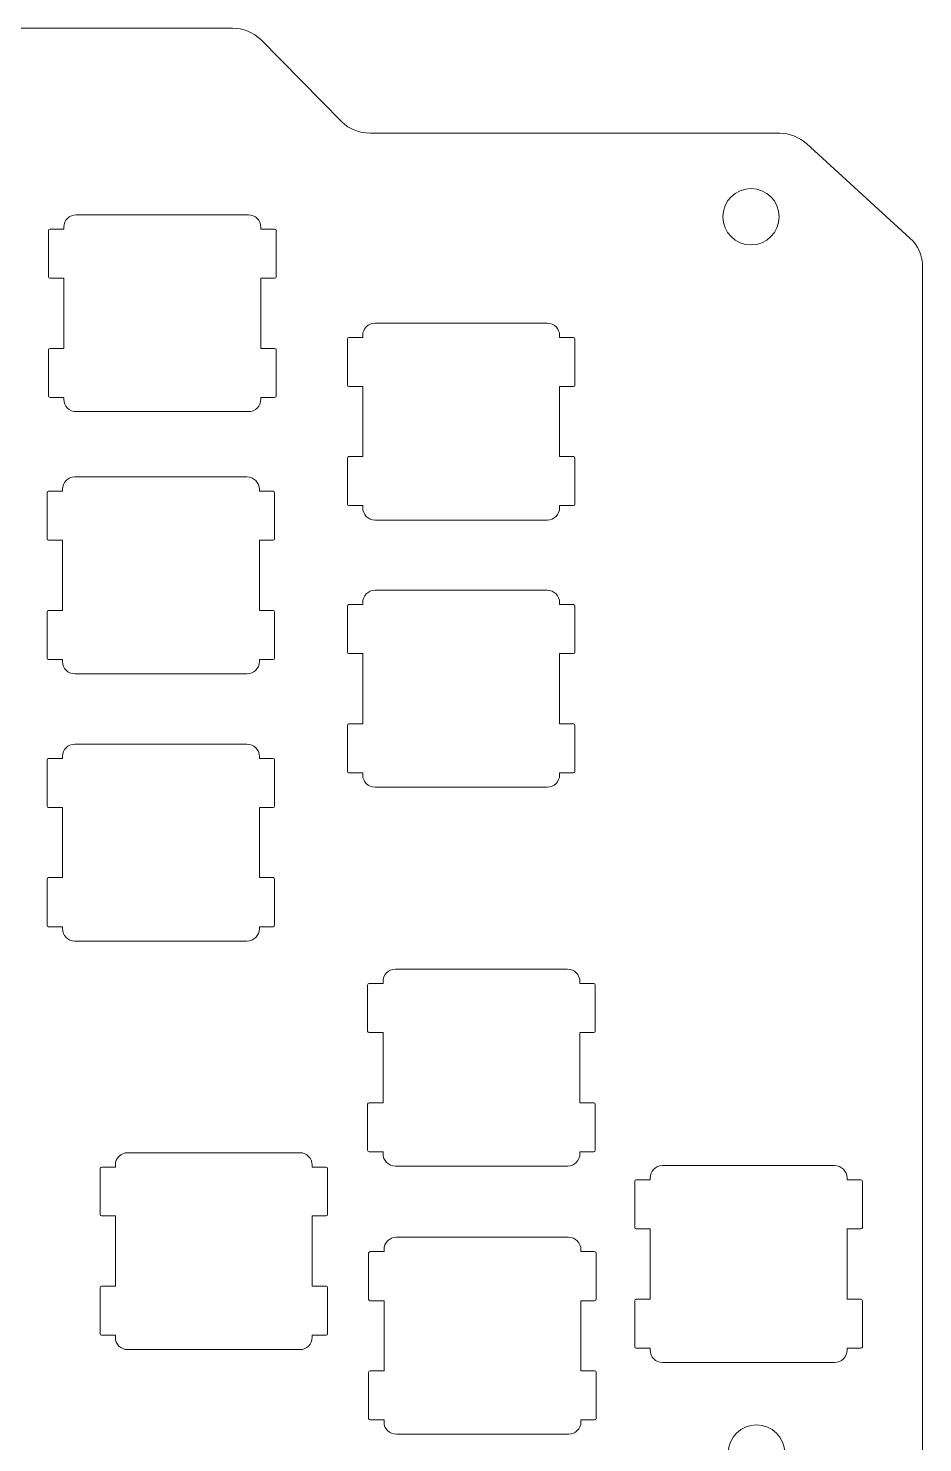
# Model space of a CAD drawing. Header units: millimetres. Extents: x -3 to 295, y 0 to 232.
# Drawn here: x 231.3 to 295.1, y 131.3 to 232.2 of the extents above; entities that cross this region are included whole.
import ezdxf

# ---------------------------------------------------------------- set-up
doc = ezdxf.new("R2010")
doc.units = ezdxf.units.MM
doc.header["$MEASUREMENT"] = 0
doc.layers.add('Layer 1', color=7, linetype='Continuous')

# ---------------------------------------------------------------- blocks, each defined once
blk = doc.blocks.new('block 13')
at = {"layer": 'Layer 1', "color": 22, "lineweight": 9, "true_color": 0xb73939}
blk.add_open_spline([(283.21, 132.61), (284.32, 132.61), (285.22, 131.71), (285.22, 130.6), (285.22, 129.49), (284.32, 128.59), (283.21, 128.59), (282.1, 128.59), (281.2, 129.49), (281.2, 130.6), (281.2, 131.71), (282.1, 132.61), (283.21, 132.61)], degree=3, knots=[0, 0, 0, 0, 1, 1, 1, 2, 2, 2, 3, 3, 3, 4, 4, 4, 4], dxfattribs=at)
blk = doc.blocks.new('block 15')
at = {"layer": 'Layer 1', "color": 22, "lineweight": 9, "true_color": 0xb73939}
blk.add_open_spline([(282.82, 220.77), (283.93, 220.77), (284.83, 219.87), (284.83, 218.76), (284.83, 217.65), (283.93, 216.75), (282.82, 216.75), (281.71, 216.75), (280.81, 217.65), (280.81, 218.76), (280.81, 219.87), (281.71, 220.77), (282.82, 220.77)], degree=3, knots=[0, 0, 0, 0, 1, 1, 1, 2, 2, 2, 3, 3, 3, 4, 4, 4, 4], dxfattribs=at)
blk = doc.blocks.new('block 10')
at = {"layer": 'Layer 1'}
for name in ['block 15', 'block 13']:
    blk.add_blockref(name, (0, 0), dxfattribs=at)
blk = doc.blocks.new('block 20')
at = {"layer": 'Layer 1', "color": 22, "lineweight": 9, "true_color": 0xb73939}
blk.add_open_spline([(292.21, 124.35), (292.21, 124.35), (123.61, 124.35), (123.61, 124.35), (122.8, 124.35), (122.03, 124.71), (121.5, 125.31), (121.5, 125.31), (118.18, 129.05), (118.18, 129.05), (117.65, 129.65), (116.88, 130), (116.06, 130), (116.06, 130), (104.25, 130), (104.25, 130), (103.5, 130), (102.8, 130.28), (102.27, 130.77), (102.27, 130.77), (101.88, 131.13), (101.88, 131.13), (101.35, 131.62), (100.68, 131.9), (99.98, 131.9), (99.98, 131.9), (88.76, 132.08), (88.76, 132.08), (88.48, 132.08), (88.23, 132.04), (87.98, 131.97), (87.98, 131.97), (63.5, 125.34), (63.5, 125.34), (62.69, 125.13), (62.02, 124.57), (61.67, 123.79), (61.67, 123.79), (61.38, 123.19), (61.38, 123.19), (61.14, 122.66), (60.75, 122.24), (60.25, 121.92), (60.25, 121.92), (28.96, 103.4), (28.96, 103.4), (27.62, 102.59), (25.86, 103.05), (25.08, 104.39), (25.08, 104.39), (1.83, 144.11), (1.83, 144.11), (-2.68, 151.17), (2.79, 154.48), (2.79, 154.48), (2.79, 154.48), (22.79, 167.6), (22.79, 167.6), (24.66, 168.66), (24.06, 170.22), (24.27, 171.73), (24.27, 171.73), (24.84, 211.53), (24.84, 211.53), (24.84, 220.31), (24.84, 228.35), (24.84, 229.38), (24.84, 229.38), (24.84, 229.38), (24.84, 229.38), (24.84, 230.93), (26.11, 232.2), (27.66, 232.2), (27.66, 232.2), (245.85, 232.2), (245.85, 232.2), (246.59, 232.2), (247.33, 231.92), (247.86, 231.39), (247.86, 231.39), (253.65, 225.53), (253.65, 225.53), (254.18, 225), (254.88, 224.72), (255.66, 224.72), (255.66, 224.72), (284.87, 224.72), (284.87, 224.72), (285.57, 224.72), (286.24, 224.44), (286.77, 223.98), (286.77, 223.98), (294.15, 217.24), (294.15, 217.24), (294.75, 216.71), (295.06, 215.94), (295.06, 215.16), (295.06, 215.16), (295.06, 127.21), (295.06, 127.21), (295.03, 125.62), (293.76, 124.35), (292.21, 124.35)], degree=3, knots=[0, 0, 0, 0, 1, 1, 1, 2, 2, 2, 3, 3, 3, 4, 4, 4, 5, 5, 5, 6, 6, 6, 7, 7, 7, 8, 8, 8, 9, 9, 9, 10, 10, 10, 11, 11, 11, 12, 12, 12, 13, 13, 13, 14, 14, 14, 15, 15, 15, 16, 16, 16, 17, 17, 17, 18, 18, 18, 19, 19, 19, 20, 20, 20, 21, 21, 21, 22, 22, 22, 23, 23, 23, 24, 24, 24, 25, 25, 25, 26, 26, 26, 27, 27, 27, 28, 28, 28, 29, 29, 29, 30, 30, 30, 31, 31, 31, 32, 32, 32, 33, 33, 33, 34, 34, 34, 34], dxfattribs=at)
blk = doc.blocks.new('block 19')
at = {"layer": 'Layer 1'}
blk.add_blockref('block 20', (0, 0), dxfattribs=at)
blk = doc.blocks.new('block 18')
at = {"layer": 'Layer 1'}
blk.add_blockref('block 19', (0, 0), dxfattribs=at)
blk = doc.blocks.new('block 9')
at = {"layer": 'Layer 1', "color": 22, "lineweight": 9, "true_color": 0xb73939}
for points, knots in [([(247.86, 214.38), (247.86, 214.38), (247.86, 209.37), (247.86, 209.37), (247.86, 209.37), (248.85, 209.37), (248.85, 209.37), (248.92, 209.37), (248.96, 209.34), (248.96, 209.27), (248.96, 209.27), (248.96, 205.99), (248.96, 205.99), (248.96, 205.92), (248.92, 205.88), (248.85, 205.88), (248.85, 205.88), (247.86, 205.88), (247.86, 205.88), (247.86, 205.88), (247.86, 205.74), (247.86, 205.74), (247.86, 205.25), (247.47, 204.86), (246.98, 204.86), (246.98, 204.86), (234.7, 204.86), (234.7, 204.86), (234.21, 204.86), (233.82, 205.25), (233.82, 205.74), (233.82, 205.74), (233.82, 205.88), (233.82, 205.88), (233.82, 205.88), (232.83, 205.88), (232.83, 205.88), (232.76, 205.88), (232.73, 205.92), (232.73, 205.99), (232.73, 205.99), (232.73, 209.27), (232.73, 209.27), (232.73, 209.34), (232.76, 209.37), (232.83, 209.37), (232.83, 209.37), (233.82, 209.37), (233.82, 209.37), (233.82, 209.37), (233.82, 214.38), (233.82, 214.38), (233.82, 214.38), (232.83, 214.38), (232.83, 214.38), (232.76, 214.38), (232.73, 214.42), (232.73, 214.49), (232.73, 214.49), (232.73, 217.77), (232.73, 217.77), (232.73, 217.84), (232.76, 217.88), (232.83, 217.88), (232.83, 217.88), (233.82, 217.88), (233.82, 217.88), (233.82, 217.88), (233.82, 218.02), (233.82, 218.02), (233.82, 218.51), (234.21, 218.9), (234.7, 218.9), (234.7, 218.9), (246.98, 218.9), (246.98, 218.9), (247.47, 218.9), (247.86, 218.51), (247.86, 218.02), (247.86, 218.02), (247.86, 217.88), (247.86, 217.88), (247.86, 217.88), (248.85, 217.88), (248.85, 217.88), (248.92, 217.88), (248.96, 217.84), (248.96, 217.77), (248.96, 217.77), (248.96, 214.49), (248.96, 214.49), (248.96, 214.42), (248.92, 214.38), (248.85, 214.38), (248.85, 214.38), (247.86, 214.38), (247.86, 214.38)], [0, 0, 0, 0, 1, 1, 1, 2, 2, 2, 3, 3, 3, 4, 4, 4, 5, 5, 5, 6, 6, 6, 7, 7, 7, 8, 8, 8, 9, 9, 9, 10, 10, 10, 11, 11, 11, 12, 12, 12, 13, 13, 13, 14, 14, 14, 15, 15, 15, 16, 16, 16, 17, 17, 17, 18, 18, 18, 19, 19, 19, 20, 20, 20, 21, 21, 21, 22, 22, 22, 23, 23, 23, 24, 24, 24, 25, 25, 25, 26, 26, 26, 27, 27, 27, 28, 28, 28, 29, 29, 29, 30, 30, 30, 31, 31, 31, 32, 32, 32, 32]), ([(269.17, 206.66), (269.17, 206.66), (269.17, 201.65), (269.17, 201.65), (269.17, 201.65), (270.16, 201.65), (270.16, 201.65), (270.23, 201.65), (270.26, 201.61), (270.26, 201.54), (270.26, 201.54), (270.26, 198.26), (270.26, 198.26), (270.26, 198.19), (270.23, 198.16), (270.16, 198.16), (270.16, 198.16), (269.17, 198.16), (269.17, 198.16), (269.17, 198.16), (269.17, 198.01), (269.17, 198.01), (269.17, 197.52), (268.78, 197.13), (268.29, 197.13), (268.29, 197.13), (256.01, 197.13), (256.01, 197.13), (255.52, 197.13), (255.13, 197.52), (255.13, 198.01), (255.13, 198.01), (255.13, 198.16), (255.13, 198.16), (255.13, 198.16), (254.14, 198.16), (254.14, 198.16), (254.07, 198.16), (254.04, 198.19), (254.04, 198.26), (254.04, 198.26), (254.04, 201.54), (254.04, 201.54), (254.04, 201.61), (254.07, 201.65), (254.14, 201.65), (254.14, 201.65), (255.13, 201.65), (255.13, 201.65), (255.13, 201.65), (255.13, 206.66), (255.13, 206.66), (255.13, 206.66), (254.14, 206.66), (254.14, 206.66), (254.07, 206.66), (254.04, 206.69), (254.04, 206.76), (254.04, 206.76), (254.04, 210.04), (254.04, 210.04), (254.04, 210.11), (254.07, 210.15), (254.14, 210.15), (254.14, 210.15), (255.13, 210.15), (255.13, 210.15), (255.13, 210.15), (255.13, 210.29), (255.13, 210.29), (255.13, 210.78), (255.52, 211.17), (256.01, 211.17), (256.01, 211.17), (268.29, 211.17), (268.29, 211.17), (268.78, 211.17), (269.17, 210.78), (269.17, 210.29), (269.17, 210.29), (269.17, 210.15), (269.17, 210.15), (269.17, 210.15), (270.16, 210.15), (270.16, 210.15), (270.23, 210.15), (270.26, 210.11), (270.26, 210.04), (270.26, 210.04), (270.26, 206.76), (270.26, 206.76), (270.26, 206.69), (270.23, 206.66), (270.16, 206.66), (270.16, 206.66), (269.17, 206.66), (269.17, 206.66)], [0, 0, 0, 0, 1, 1, 1, 2, 2, 2, 3, 3, 3, 4, 4, 4, 5, 5, 5, 6, 6, 6, 7, 7, 7, 8, 8, 8, 9, 9, 9, 10, 10, 10, 11, 11, 11, 12, 12, 12, 13, 13, 13, 14, 14, 14, 15, 15, 15, 16, 16, 16, 17, 17, 17, 18, 18, 18, 19, 19, 19, 20, 20, 20, 21, 21, 21, 22, 22, 22, 23, 23, 23, 24, 24, 24, 25, 25, 25, 26, 26, 26, 27, 27, 27, 28, 28, 28, 29, 29, 29, 30, 30, 30, 31, 31, 31, 32, 32, 32, 32]), ([(247.76, 195.69), (247.76, 195.69), (247.76, 190.68), (247.76, 190.68), (247.76, 190.68), (248.74, 190.68), (248.74, 190.68), (248.81, 190.68), (248.85, 190.64), (248.85, 190.57), (248.85, 190.57), (248.85, 187.29), (248.85, 187.29), (248.85, 187.22), (248.81, 187.18), (248.74, 187.18), (248.74, 187.18), (247.76, 187.18), (247.76, 187.18), (247.76, 187.18), (247.76, 187.04), (247.76, 187.04), (247.76, 186.55), (247.37, 186.16), (246.87, 186.16), (246.87, 186.16), (234.6, 186.16), (234.6, 186.16), (234.1, 186.16), (233.72, 186.55), (233.72, 187.04), (233.72, 187.04), (233.72, 187.18), (233.72, 187.18), (233.72, 187.18), (232.73, 187.18), (232.73, 187.18), (232.66, 187.18), (232.62, 187.22), (232.62, 187.29), (232.62, 187.29), (232.62, 190.57), (232.62, 190.57), (232.62, 190.64), (232.66, 190.68), (232.73, 190.68), (232.73, 190.68), (233.72, 190.68), (233.72, 190.68), (233.72, 190.68), (233.72, 195.69), (233.72, 195.69), (233.72, 195.69), (232.73, 195.69), (232.73, 195.69), (232.66, 195.69), (232.62, 195.72), (232.62, 195.79), (232.62, 195.79), (232.62, 199.07), (232.62, 199.07), (232.62, 199.14), (232.66, 199.18), (232.73, 199.18), (232.73, 199.18), (233.72, 199.18), (233.72, 199.18), (233.72, 199.18), (233.72, 199.32), (233.72, 199.32), (233.72, 199.81), (234.1, 200.2), (234.6, 200.2), (234.6, 200.2), (246.87, 200.2), (246.87, 200.2), (247.37, 200.2), (247.76, 199.81), (247.76, 199.32), (247.76, 199.32), (247.76, 199.18), (247.76, 199.18), (247.76, 199.18), (248.74, 199.18), (248.74, 199.18), (248.81, 199.18), (248.85, 199.14), (248.85, 199.07), (248.85, 199.07), (248.85, 195.79), (248.85, 195.79), (248.85, 195.72), (248.81, 195.69), (248.74, 195.69), (248.74, 195.69), (247.76, 195.69), (247.76, 195.69)], [0, 0, 0, 0, 1, 1, 1, 2, 2, 2, 3, 3, 3, 4, 4, 4, 5, 5, 5, 6, 6, 6, 7, 7, 7, 8, 8, 8, 9, 9, 9, 10, 10, 10, 11, 11, 11, 12, 12, 12, 13, 13, 13, 14, 14, 14, 15, 15, 15, 16, 16, 16, 17, 17, 17, 18, 18, 18, 19, 19, 19, 20, 20, 20, 21, 21, 21, 22, 22, 22, 23, 23, 23, 24, 24, 24, 25, 25, 25, 26, 26, 26, 27, 27, 27, 28, 28, 28, 29, 29, 29, 30, 30, 30, 31, 31, 31, 32, 32, 32, 32]), ([(269.17, 187.61), (269.17, 187.61), (269.17, 182.6), (269.17, 182.6), (269.17, 182.6), (270.16, 182.6), (270.16, 182.6), (270.23, 182.6), (270.26, 182.56), (270.26, 182.49), (270.26, 182.49), (270.26, 179.21), (270.26, 179.21), (270.26, 179.14), (270.23, 179.11), (270.16, 179.11), (270.16, 179.11), (269.17, 179.11), (269.17, 179.11), (269.17, 179.11), (269.17, 178.96), (269.17, 178.96), (269.17, 178.47), (268.78, 178.08), (268.29, 178.08), (268.29, 178.08), (256.01, 178.08), (256.01, 178.08), (255.52, 178.08), (255.13, 178.47), (255.13, 178.96), (255.13, 178.96), (255.13, 179.11), (255.13, 179.11), (255.13, 179.11), (254.14, 179.11), (254.14, 179.11), (254.07, 179.11), (254.04, 179.14), (254.04, 179.21), (254.04, 179.21), (254.04, 182.49), (254.04, 182.49), (254.04, 182.56), (254.07, 182.6), (254.14, 182.6), (254.14, 182.6), (255.13, 182.6), (255.13, 182.6), (255.13, 182.6), (255.13, 187.61), (255.13, 187.61), (255.13, 187.61), (254.14, 187.61), (254.14, 187.61), (254.07, 187.61), (254.04, 187.64), (254.04, 187.71), (254.04, 187.71), (254.04, 190.99), (254.04, 190.99), (254.04, 191.06), (254.07, 191.1), (254.14, 191.1), (254.14, 191.1), (255.13, 191.1), (255.13, 191.1), (255.13, 191.1), (255.13, 191.24), (255.13, 191.24), (255.13, 191.73), (255.52, 192.12), (256.01, 192.12), (256.01, 192.12), (268.29, 192.12), (268.29, 192.12), (268.78, 192.12), (269.17, 191.73), (269.17, 191.24), (269.17, 191.24), (269.17, 191.1), (269.17, 191.1), (269.17, 191.1), (270.16, 191.1), (270.16, 191.1), (270.23, 191.1), (270.26, 191.06), (270.26, 190.99), (270.26, 190.99), (270.26, 187.71), (270.26, 187.71), (270.26, 187.64), (270.23, 187.61), (270.16, 187.61), (270.16, 187.61), (269.17, 187.61), (269.17, 187.61)], [0, 0, 0, 0, 1, 1, 1, 2, 2, 2, 3, 3, 3, 4, 4, 4, 5, 5, 5, 6, 6, 6, 7, 7, 7, 8, 8, 8, 9, 9, 9, 10, 10, 10, 11, 11, 11, 12, 12, 12, 13, 13, 13, 14, 14, 14, 15, 15, 15, 16, 16, 16, 17, 17, 17, 18, 18, 18, 19, 19, 19, 20, 20, 20, 21, 21, 21, 22, 22, 22, 23, 23, 23, 24, 24, 24, 25, 25, 25, 26, 26, 26, 27, 27, 27, 28, 28, 28, 29, 29, 29, 30, 30, 30, 31, 31, 31, 32, 32, 32, 32]), ([(247.76, 176.64), (247.76, 176.64), (247.76, 171.63), (247.76, 171.63), (247.76, 171.63), (248.74, 171.63), (248.74, 171.63), (248.81, 171.63), (248.85, 171.59), (248.85, 171.52), (248.85, 171.52), (248.85, 168.24), (248.85, 168.24), (248.85, 168.17), (248.81, 168.13), (248.74, 168.13), (248.74, 168.13), (247.76, 168.13), (247.76, 168.13), (247.76, 168.13), (247.76, 167.99), (247.76, 167.99), (247.76, 167.5), (247.37, 167.11), (246.87, 167.11), (246.87, 167.11), (234.6, 167.11), (234.6, 167.11), (234.1, 167.11), (233.72, 167.5), (233.72, 167.99), (233.72, 167.99), (233.72, 168.13), (233.72, 168.13), (233.72, 168.13), (232.73, 168.13), (232.73, 168.13), (232.66, 168.13), (232.62, 168.17), (232.62, 168.24), (232.62, 168.24), (232.62, 171.52), (232.62, 171.52), (232.62, 171.59), (232.66, 171.63), (232.73, 171.63), (232.73, 171.63), (233.72, 171.63), (233.72, 171.63), (233.72, 171.63), (233.72, 176.64), (233.72, 176.64), (233.72, 176.64), (232.73, 176.64), (232.73, 176.64), (232.66, 176.64), (232.62, 176.67), (232.62, 176.74), (232.62, 176.74), (232.62, 180.02), (232.62, 180.02), (232.62, 180.09), (232.66, 180.13), (232.73, 180.13), (232.73, 180.13), (233.72, 180.13), (233.72, 180.13), (233.72, 180.13), (233.72, 180.27), (233.72, 180.27), (233.72, 180.76), (234.1, 181.15), (234.6, 181.15), (234.6, 181.15), (246.87, 181.15), (246.87, 181.15), (247.37, 181.15), (247.76, 180.76), (247.76, 180.27), (247.76, 180.27), (247.76, 180.13), (247.76, 180.13), (247.76, 180.13), (248.74, 180.13), (248.74, 180.13), (248.81, 180.13), (248.85, 180.09), (248.85, 180.02), (248.85, 180.02), (248.85, 176.74), (248.85, 176.74), (248.85, 176.67), (248.81, 176.64), (248.74, 176.64), (248.74, 176.64), (247.76, 176.64), (247.76, 176.64)], [0, 0, 0, 0, 1, 1, 1, 2, 2, 2, 3, 3, 3, 4, 4, 4, 5, 5, 5, 6, 6, 6, 7, 7, 7, 8, 8, 8, 9, 9, 9, 10, 10, 10, 11, 11, 11, 12, 12, 12, 13, 13, 13, 14, 14, 14, 15, 15, 15, 16, 16, 16, 17, 17, 17, 18, 18, 18, 19, 19, 19, 20, 20, 20, 21, 21, 21, 22, 22, 22, 23, 23, 23, 24, 24, 24, 25, 25, 25, 26, 26, 26, 27, 27, 27, 28, 28, 28, 29, 29, 29, 30, 30, 30, 31, 31, 31, 32, 32, 32, 32]), ([(270.62, 160.58), (270.62, 160.58), (270.62, 155.57), (270.62, 155.57), (270.62, 155.57), (271.6, 155.57), (271.6, 155.57), (271.67, 155.57), (271.71, 155.54), (271.71, 155.47), (271.71, 155.47), (271.71, 152.19), (271.71, 152.19), (271.71, 152.12), (271.67, 152.08), (271.6, 152.08), (271.6, 152.08), (270.62, 152.08), (270.62, 152.08), (270.62, 152.08), (270.62, 151.94), (270.62, 151.94), (270.62, 151.45), (270.23, 151.06), (269.73, 151.06), (269.73, 151.06), (257.46, 151.06), (257.46, 151.06), (256.96, 151.06), (256.58, 151.45), (256.58, 151.94), (256.58, 151.94), (256.58, 152.08), (256.58, 152.08), (256.58, 152.08), (255.59, 152.08), (255.59, 152.08), (255.52, 152.08), (255.48, 152.12), (255.48, 152.19), (255.48, 152.19), (255.48, 155.47), (255.48, 155.47), (255.48, 155.54), (255.52, 155.57), (255.59, 155.57), (255.59, 155.57), (256.58, 155.57), (256.58, 155.57), (256.58, 155.57), (256.58, 160.58), (256.58, 160.58), (256.58, 160.58), (255.59, 160.58), (255.59, 160.58), (255.52, 160.58), (255.48, 160.62), (255.48, 160.69), (255.48, 160.69), (255.48, 163.97), (255.48, 163.97), (255.48, 164.04), (255.52, 164.08), (255.59, 164.08), (255.59, 164.08), (256.58, 164.08), (256.58, 164.08), (256.58, 164.08), (256.58, 164.22), (256.58, 164.22), (256.58, 164.71), (256.96, 165.1), (257.46, 165.1), (257.46, 165.1), (269.73, 165.1), (269.73, 165.1), (270.23, 165.1), (270.62, 164.71), (270.62, 164.22), (270.62, 164.22), (270.62, 164.08), (270.62, 164.08), (270.62, 164.08), (271.6, 164.08), (271.6, 164.08), (271.67, 164.08), (271.71, 164.04), (271.71, 163.97), (271.71, 163.97), (271.71, 160.69), (271.71, 160.69), (271.71, 160.62), (271.67, 160.58), (271.6, 160.58), (271.6, 160.58), (270.62, 160.58), (270.62, 160.58)], [0, 0, 0, 0, 1, 1, 1, 2, 2, 2, 3, 3, 3, 4, 4, 4, 5, 5, 5, 6, 6, 6, 7, 7, 7, 8, 8, 8, 9, 9, 9, 10, 10, 10, 11, 11, 11, 12, 12, 12, 13, 13, 13, 14, 14, 14, 15, 15, 15, 16, 16, 16, 17, 17, 17, 18, 18, 18, 19, 19, 19, 20, 20, 20, 21, 21, 21, 22, 22, 22, 23, 23, 23, 24, 24, 24, 25, 25, 25, 26, 26, 26, 27, 27, 27, 28, 28, 28, 29, 29, 29, 30, 30, 30, 31, 31, 31, 32, 32, 32, 32]), ([(251.53, 147.5), (251.53, 147.5), (251.53, 142.49), (251.53, 142.49), (251.53, 142.49), (252.52, 142.49), (252.52, 142.49), (252.59, 142.49), (252.62, 142.45), (252.62, 142.38), (252.62, 142.38), (252.62, 139.1), (252.62, 139.1), (252.62, 139.03), (252.59, 138.99), (252.52, 138.99), (252.52, 138.99), (251.53, 138.99), (251.53, 138.99), (251.53, 138.99), (251.53, 138.85), (251.53, 138.85), (251.53, 138.36), (251.14, 137.97), (250.65, 137.97), (250.65, 137.97), (238.37, 137.97), (238.37, 137.97), (237.88, 137.97), (237.49, 138.36), (237.49, 138.85), (237.49, 138.85), (237.49, 138.99), (237.49, 138.99), (237.49, 138.99), (236.5, 138.99), (236.5, 138.99), (236.43, 138.99), (236.4, 139.03), (236.4, 139.1), (236.4, 139.1), (236.4, 142.38), (236.4, 142.38), (236.4, 142.45), (236.43, 142.49), (236.5, 142.49), (236.5, 142.49), (237.49, 142.49), (237.49, 142.49), (237.49, 142.49), (237.49, 147.5), (237.49, 147.5), (237.49, 147.5), (236.5, 147.5), (236.5, 147.5), (236.43, 147.5), (236.4, 147.53), (236.4, 147.6), (236.4, 147.6), (236.4, 150.88), (236.4, 150.88), (236.4, 150.95), (236.43, 150.99), (236.5, 150.99), (236.5, 150.99), (237.49, 150.99), (237.49, 150.99), (237.49, 150.99), (237.49, 151.13), (237.49, 151.13), (237.49, 151.62), (237.88, 152.01), (238.37, 152.01), (238.37, 152.01), (250.65, 152.01), (250.65, 152.01), (251.14, 152.01), (251.53, 151.62), (251.53, 151.13), (251.53, 151.13), (251.53, 150.99), (251.53, 150.99), (251.53, 150.99), (252.52, 150.99), (252.52, 150.99), (252.59, 150.99), (252.62, 150.95), (252.62, 150.88), (252.62, 150.88), (252.62, 147.6), (252.62, 147.6), (252.62, 147.53), (252.59, 147.5), (252.52, 147.5), (252.52, 147.5), (251.53, 147.5), (251.53, 147.5)], [0, 0, 0, 0, 1, 1, 1, 2, 2, 2, 3, 3, 3, 4, 4, 4, 5, 5, 5, 6, 6, 6, 7, 7, 7, 8, 8, 8, 9, 9, 9, 10, 10, 10, 11, 11, 11, 12, 12, 12, 13, 13, 13, 14, 14, 14, 15, 15, 15, 16, 16, 16, 17, 17, 17, 18, 18, 18, 19, 19, 19, 20, 20, 20, 21, 21, 21, 22, 22, 22, 23, 23, 23, 24, 24, 24, 25, 25, 25, 26, 26, 26, 27, 27, 27, 28, 28, 28, 29, 29, 29, 30, 30, 30, 31, 31, 31, 32, 32, 32, 32]), ([(289.67, 146.61), (289.67, 146.61), (289.67, 141.57), (289.67, 141.57), (289.67, 141.57), (290.65, 141.57), (290.65, 141.57), (290.72, 141.57), (290.76, 141.53), (290.76, 141.46), (290.76, 141.46), (290.76, 138.18), (290.76, 138.18), (290.76, 138.11), (290.72, 138.08), (290.65, 138.08), (290.65, 138.08), (289.67, 138.08), (289.67, 138.08), (289.67, 138.08), (289.67, 137.94), (289.67, 137.94), (289.67, 137.44), (289.28, 137.05), (288.78, 137.05), (288.78, 137.05), (276.51, 137.05), (276.51, 137.05), (276.01, 137.05), (275.63, 137.44), (275.63, 137.94), (275.63, 137.94), (275.63, 138.08), (275.63, 138.08), (275.63, 138.08), (274.64, 138.08), (274.64, 138.08), (274.57, 138.08), (274.53, 138.11), (274.53, 138.18), (274.53, 138.18), (274.53, 141.46), (274.53, 141.46), (274.53, 141.53), (274.57, 141.57), (274.64, 141.57), (274.64, 141.57), (275.63, 141.57), (275.63, 141.57), (275.63, 141.57), (275.63, 146.58), (275.63, 146.58), (275.63, 146.58), (274.64, 146.58), (274.64, 146.58), (274.57, 146.58), (274.53, 146.61), (274.53, 146.68), (274.53, 146.68), (274.53, 149.97), (274.53, 149.97), (274.53, 150.04), (274.57, 150.07), (274.64, 150.07), (274.64, 150.07), (275.63, 150.07), (275.63, 150.07), (275.63, 150.07), (275.63, 150.21), (275.63, 150.21), (275.63, 150.71), (276.01, 151.09), (276.51, 151.09), (276.51, 151.09), (288.78, 151.09), (288.78, 151.09), (289.28, 151.09), (289.67, 150.71), (289.67, 150.21), (289.67, 150.21), (289.67, 150.07), (289.67, 150.07), (289.67, 150.07), (290.65, 150.07), (290.65, 150.07), (290.72, 150.07), (290.76, 150.04), (290.76, 149.97), (290.76, 149.97), (290.76, 146.68), (290.76, 146.68), (290.76, 146.61), (290.72, 146.58), (290.65, 146.58), (290.65, 146.58), (289.67, 146.58), (289.67, 146.58), (289.67, 146.58), (289.67, 146.61), (289.67, 146.61)], [0, 0, 0, 0, 1, 1, 1, 2, 2, 2, 3, 3, 3, 4, 4, 4, 5, 5, 5, 6, 6, 6, 7, 7, 7, 8, 8, 8, 9, 9, 9, 10, 10, 10, 11, 11, 11, 12, 12, 12, 13, 13, 13, 14, 14, 14, 15, 15, 15, 16, 16, 16, 17, 17, 17, 18, 18, 18, 19, 19, 19, 20, 20, 20, 21, 21, 21, 22, 22, 22, 23, 23, 23, 24, 24, 24, 25, 25, 25, 26, 26, 26, 27, 27, 27, 28, 28, 28, 29, 29, 29, 30, 30, 30, 31, 31, 31, 32, 32, 32, 33, 33, 33, 33]), ([(270.69, 141.46), (270.69, 141.46), (270.69, 136.45), (270.69, 136.45), (270.69, 136.45), (271.67, 136.45), (271.67, 136.45), (271.74, 136.45), (271.78, 136.42), (271.78, 136.35), (271.78, 136.35), (271.78, 133.07), (271.78, 133.07), (271.78, 133), (271.74, 132.96), (271.67, 132.96), (271.67, 132.96), (270.69, 132.96), (270.69, 132.96), (270.69, 132.96), (270.69, 132.82), (270.69, 132.82), (270.69, 132.33), (270.3, 131.94), (269.8, 131.94), (269.8, 131.94), (257.53, 131.94), (257.53, 131.94), (257.03, 131.94), (256.65, 132.33), (256.65, 132.82), (256.65, 132.82), (256.65, 132.96), (256.65, 132.96), (256.65, 132.96), (255.66, 132.96), (255.66, 132.96), (255.59, 132.96), (255.55, 133), (255.55, 133.07), (255.55, 133.07), (255.55, 136.35), (255.55, 136.35), (255.55, 136.42), (255.59, 136.45), (255.66, 136.45), (255.66, 136.45), (256.65, 136.45), (256.65, 136.45), (256.65, 136.45), (256.65, 141.46), (256.65, 141.46), (256.65, 141.46), (255.66, 141.46), (255.66, 141.46), (255.59, 141.46), (255.55, 141.5), (255.55, 141.57), (255.55, 141.57), (255.55, 144.85), (255.55, 144.85), (255.55, 144.92), (255.59, 144.96), (255.66, 144.96), (255.66, 144.96), (256.65, 144.96), (256.65, 144.96), (256.65, 144.96), (256.65, 145.1), (256.65, 145.1), (256.65, 145.59), (257.03, 145.98), (257.53, 145.98), (257.53, 145.98), (269.8, 145.98), (269.8, 145.98), (270.3, 145.98), (270.69, 145.59), (270.69, 145.1), (270.69, 145.1), (270.69, 144.96), (270.69, 144.96), (270.69, 144.96), (271.67, 144.96), (271.67, 144.96), (271.74, 144.96), (271.78, 144.92), (271.78, 144.85), (271.78, 144.85), (271.78, 141.57), (271.78, 141.57), (271.78, 141.5), (271.74, 141.46), (271.67, 141.46), (271.67, 141.46), (270.69, 141.46), (270.69, 141.46)], [0, 0, 0, 0, 1, 1, 1, 2, 2, 2, 3, 3, 3, 4, 4, 4, 5, 5, 5, 6, 6, 6, 7, 7, 7, 8, 8, 8, 9, 9, 9, 10, 10, 10, 11, 11, 11, 12, 12, 12, 13, 13, 13, 14, 14, 14, 15, 15, 15, 16, 16, 16, 17, 17, 17, 18, 18, 18, 19, 19, 19, 20, 20, 20, 21, 21, 21, 22, 22, 22, 23, 23, 23, 24, 24, 24, 25, 25, 25, 26, 26, 26, 27, 27, 27, 28, 28, 28, 29, 29, 29, 30, 30, 30, 31, 31, 31, 32, 32, 32, 32])]:
    blk.add_open_spline(points, degree=3, knots=knots, dxfattribs=at)
at = {"layer": 'Layer 1'}
for name in ['block 18', 'block 10']:
    blk.add_blockref(name, (0, 0), dxfattribs=at)

msp = doc.modelspace()

# ---------------------------------------------------------------- block references
at = {"layer": 'Layer 1'}
msp.add_blockref('block 9', (0, 0), dxfattribs=at)

doc.saveas('drawing.dxf')
